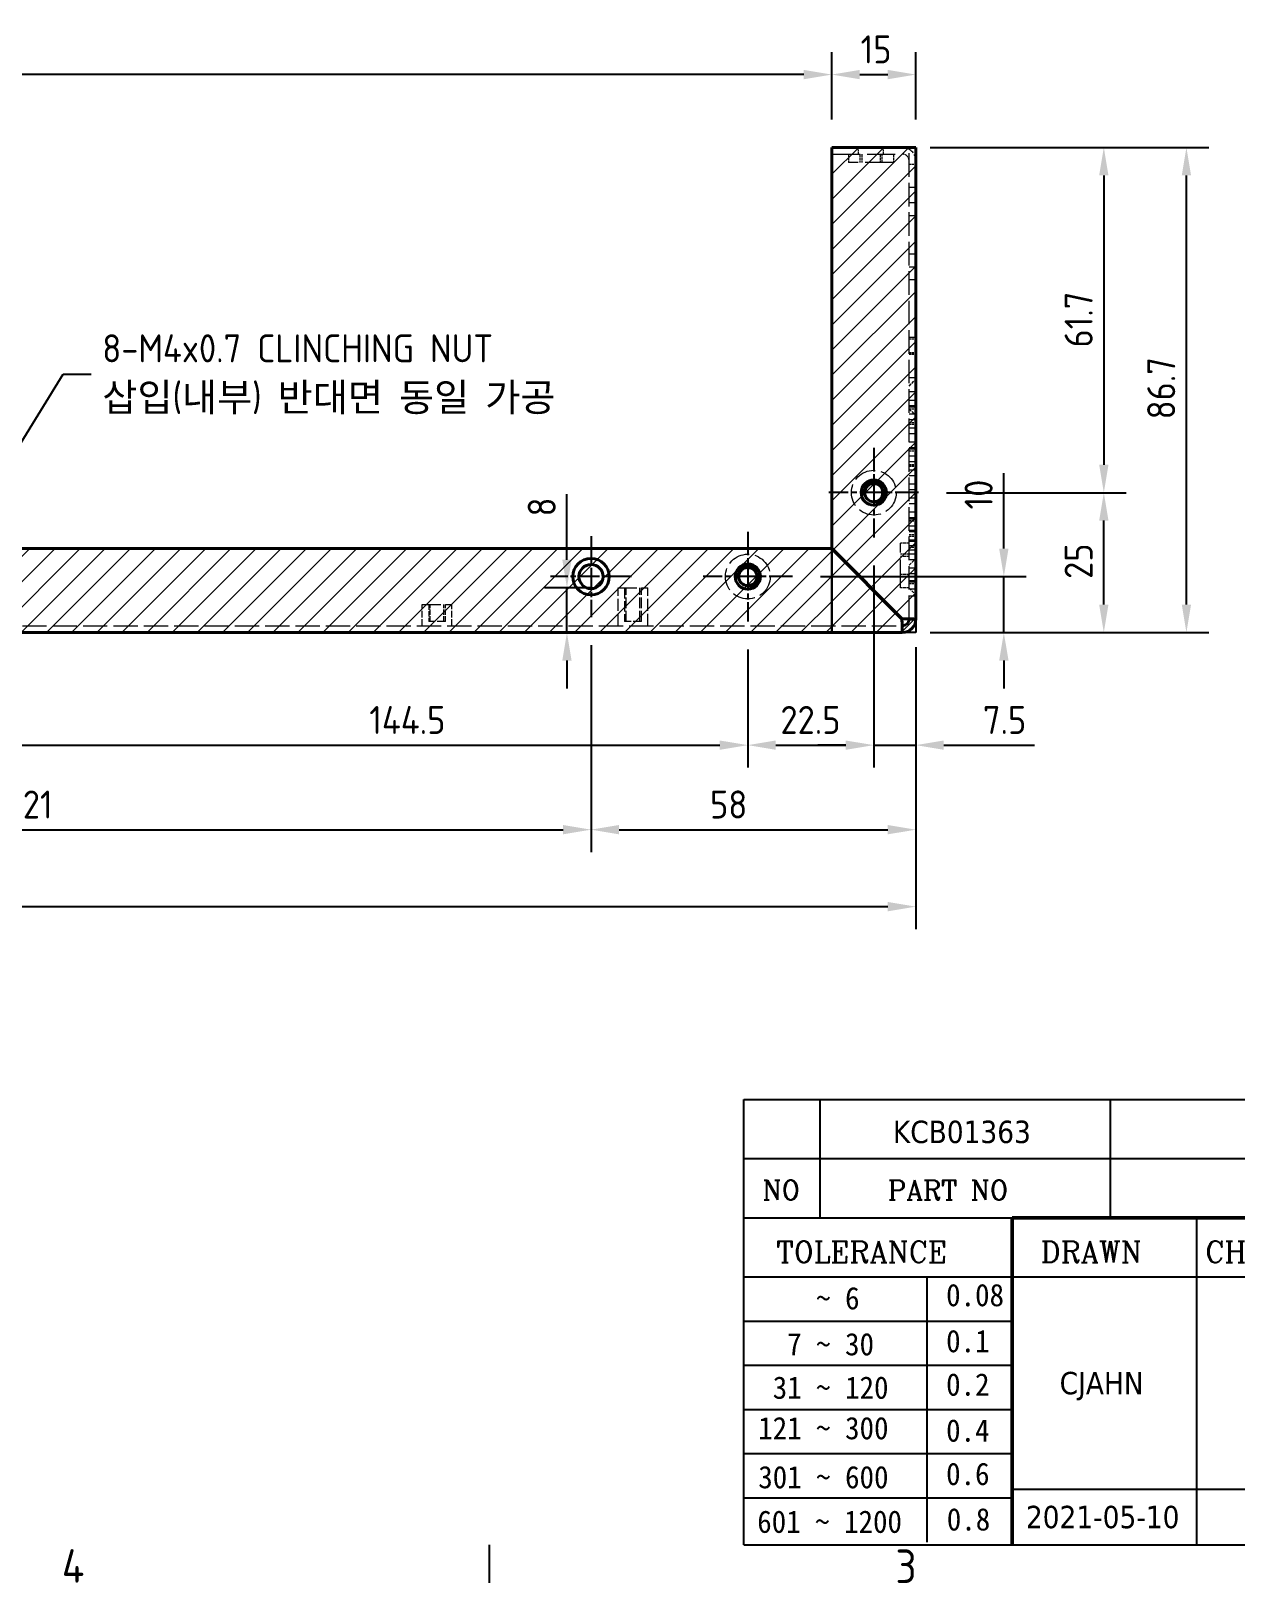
# Model space of a CAD drawing. Header units: millimetres. Extents: x 0 to 1188, y 0 to 840.
# Drawn here: x 660.7 to 875.9, y 13.2 to 290.5 of the extents above; entities that cross this region are included whole.
import ezdxf
from ezdxf.enums import TextEntityAlignment as Align

# ---------------------------------------------------------------- set-up
doc = ezdxf.new("R2010")
doc.units = ezdxf.units.MM
doc.header["$LTSCALE"] = 2
doc.linetypes.add('CHAIN', pattern=[0.3543, 0.2362, -0.0295, 0.0591, -0.0295])
doc.linetypes.add('DASHED', pattern=[0.2067, 0.1654, -0.0413])
doc.layers.get('0').update_dxf_attribs({"color": 3, "lineweight": 25})
for name, color, linetype, lineweight in [('가려진 것(ISO)', 2, 'DASHED', 18), ('가시적인 것(ISO)', 3, 'Continuous', 40), ('가시적인 좁은 것(ISO)', 3, 'Continuous', 35), ('경계(ISO)', 7, 'Continuous', 25), ('기호(ISO)', 5, 'Continuous', 25), ('스케치 형상(ISO)', 3, 'Continuous', 25), ('제목(ISO)', 5, 'Continuous', 50), ('중심 표식(ISO)', 1, 'Continuous', 25), ('치수(ISO)', 2, 'Continuous', 25), ('해치(ISO)', 7, 'Continuous', 18)]:
    doc.layers.add(name, color=color, linetype=linetype, lineweight=lineweight)
doc.styles.add('HAN_291', font='')
doc.styles.add('RC_284', font='ROMANC.shx')
doc.styles.add('RC_287', font='ROMANC.shx')
doc.styles.add('문자 텍스트_PSTEK_POSCO', font='isocp.shx')
doc.styles.add('치수 텍스트_PSTEK_POSCO', font='isocp.shx')
doc.styles.add('텍스트 스타일198', font='tahoma.ttf')
doc.styles.get('HAN_291').set_extended_font_data('GulimChe')
doc.dimstyles.new('치수_PSTEK_POSCO', dxfattribs={"dimscale": 2, "dimtxt": 2.5, "dimasz": 2.5, "dimexe": 2, "dimexo": 2.5, "dimgap": 1, "dimtad": 1, "dimrnd": 1e-08, "dimdsep": 46, "dimtxsty": '치수 텍스트_PSTEK_POSCO', "dimcen": 0.09, "dimdle": 10, "dimclrd": 7, "dimclre": 7, "dimclrt": 2, "dimadec": 1, "dimazin": 2, "dimtfac": 1, "dimtmove": 0, "dimatfit": 3, "dimfxl": 0, "dimtolj": 1, "dimlwd": -1, "dimlwe": -1, "dimarcsym": 0})
doc.dimstyles.new('치수_PSTEK_POSCO$7', dxfattribs={"dimscale": 2, "dimtxt": 2.5, "dimasz": 2.5, "dimexe": 2, "dimexo": 2.5, "dimgap": 1, "dimtad": 1, "dimrnd": 1e-08, "dimdsep": 46, "dimtxsty": '치수 텍스트_PSTEK_POSCO', "dimcen": 0.09, "dimdle": 10, "dimclrd": 7, "dimclre": 7, "dimclrt": 2, "dimadec": 1, "dimazin": 2, "dimtfac": 1, "dimtmove": 0, "dimatfit": 3, "dimfxl": 0, "dimtolj": 1, "dimlwd": -1, "dimlwe": -1, "dimarcsym": 0})
pattern_1 = [(45, (0, 0), (-2.245064, 2.245064), [])]

# ---------------------------------------------------------------- blocks, each defined once
blk = doc.blocks.new('경계 Default Border')
at = {"layer": '경계(ISO)'}
blk.add_line((371.25, 10), (371.25, 6.6), dxfattribs=at)
at = {"layer": '경계(ISO)', "color": 2, "char_height": 3, "attachment_point": 7, "style": '문자 텍스트_PSTEK_POSCO'}
for s, insert in [('4', (333.1, 6.6)), ('3', (407.54, 6.57))]:
    blk.add_mtext(s, dxfattribs=dict(at, insert=insert))
blk = doc.blocks.new('제목 블록 PSTEK')
at = {"color": 180}
for p, q in [((182.48, 11.79), (182.48, 51.57)), ((182.48, 51.57), (372.48, 51.57)), ((189.27, 51.57), (189.27, 41.01)), ((215.22, 41.01), (215.22, 51.57)), ((182.48, 46.29), (372.48, 46.29)), ((182.48, 41.01), (206.45, 41.01)), ((222.94, 11.79), (222.94, 41.01)), ((182.48, 35.73), (206.45, 35.73)), ((198.86, 12.03), (198.86, 35.73)), ((206.45, 35.73), (372.48, 35.73)), ((182.48, 31.78), (206.45, 31.78)), ((182.48, 27.83), (206.45, 27.83)), ((182.48, 23.88), (206.45, 23.88)), ((182.48, 19.93), (206.45, 19.93)), ((206.45, 16.74), (255.92, 16.74)), ((182.48, 15.98), (206.45, 15.98)), ((182.48, 11.79), (372.48, 11.79))]:
    blk.add_line(p, q, dxfattribs=at)
at = {"color": 7, "lineweight": 50}
for p, q in [((206.45, 11.79), (206.45, 41.01)), ((206.45, 41.01), (372.48, 41.01))]:
    blk.add_line(p, q, dxfattribs=at)
at = {"layer": '제목(ISO)', "lineweight": 18}
blk.add_line((182.48, 35.73), (182.48, 11.79), dxfattribs=at)
at = {"color": 2}
for s, height, style, p in [('NO', 1.742, 'RC_284', (184.14, 42.62)), ('PART NO', 1.742, 'RC_284', (195.34, 42.62)), (' TOLERANCE', 1.9, 'RC_287', (184.09, 37.01)), ('DRAWN', 1.9, 'RC_287', (208.98, 37.01)), ('CHECKED', 1.9, 'RC_287', (223.69, 37.01)), ('    ~ 6', 2, 'HAN_291', (183.77, 32.82)), ('0.08', 2, 'HAN_291', (200.55, 33.1)), ('  7 ~ 30', 2, 'HAN_291', (183.77, 28.71)), ('0.1', 2, 'HAN_291', (200.55, 28.99)), (' 31 ~ 120', 2, 'HAN_291', (183.77, 24.83)), ('0.2', 2, 'HAN_291', (200.55, 25.11)), ('121 ~ 300', 2, 'HAN_291', (183.77, 21.21)), ('0.4', 2, 'HAN_291', (200.55, 21)), ('301 ~ 600', 2, 'HAN_291', (183.77, 16.83)), ('0.6', 2, 'HAN_291', (200.55, 17.12)), ('601 ~ 1200', 2, 'HAN_291', (183.68, 12.85)), ('0.8', 2, 'HAN_291', (200.61, 13.06))]:
    blk.add_text(s, height=height, dxfattribs=dict(at, style=style)).set_placement(p)
at = {"layer": '제목(ISO)', "color": 7, "style": '텍스트 스타일198'}
for tag, p in [('4._COLOR_001', (315.22, 49.66)), ('부품_번호_001', (195.8, 47.68)), ('설명_001', (231.55, 47.92)), ('재질_001', (292.28, 47.93)), ("3._Q'TY_001", (312.71, 47.92)), ('질량\\P3;_001', (350.3, 48.16)), ('4._COLOR_002', (318.9, 46.24)), ('제목_001', (338.11, 32.12)), ('부품_번호_001', (334.45, 26.81)), ('설계자_001', (210.68, 25.23)), ('점검자_001', (226.43, 25.23)), ('프로젝트_001', (274.1, 18.49)), ('시트_크기_001', (260.79, 14.82)), ('프로젝트_002', (271.8, 15.07)), ('작성_날짜_001', (207.67, 13.27)), ('프로젝트_003', (281.52, 11.65))]:
    blk.add_attdef(tag, p, '', height=2, dxfattribs=at)
for tag, p in [('1._MODEL_NAME', (341.23, 38.37)), ('엔지니어링_승인자', (247.67, 26.23)), ('점검_날짜', (231.18, 14.27)), ('엔지니어링_승인_날짜', (247.67, 14.27))]:
    blk.add_attdef(tag, text='', height=2, dxfattribs=at).set_placement(p, align=Align.MIDDLE_CENTER)
blk = doc.blocks.new('*D54')
at = {"layer": 'Defpoints', "color": 0}
for p in [(818.72, 282.73), (803.72, 269.71), (818.72, 269.71)]:
    blk.add_point(p, dxfattribs=at)
at = {"layer": '치수(ISO)', "color": 7}
for p, q in [((803.72, 274.71), (803.72, 286.73)), ((818.72, 274.71), (818.72, 286.73)), ((808.72, 282.73), (813.72, 282.73))]:
    blk.add_line(p, q, dxfattribs=at)
for points in [[(808.72, 283.56), (808.72, 281.89), (803.72, 282.73)], [(813.72, 283.56), (813.72, 281.89), (818.72, 282.73)]]:
    blk.add_solid(points, dxfattribs=at)
at = {"layer": '치수(ISO)', "color": 2, "insert": (808.87, 287.23), "char_height": 5, "attachment_point": 4, "style": '치수 텍스트_PSTEK_POSCO'}
blk.add_mtext('\\A1;15', dxfattribs=at)
blk = doc.blocks.new('*D55')
at = {"layer": 'Defpoints', "color": 0}
for p in [(819.22, 208.01), (852.31, 208.01), (816.32, 183.01)]:
    blk.add_point(p, dxfattribs=at)
at = {"layer": '치수(ISO)', "color": 7}
for p, q in [((824.22, 208.01), (856.31, 208.01)), ((852.31, 188.01), (852.31, 203.01)), ((821.32, 183.01), (856.31, 183.01))]:
    blk.add_line(p, q, dxfattribs=at)
for points in [[(851.48, 203.01), (853.14, 203.01), (852.31, 208.01)], [(851.48, 188.01), (853.14, 188.01), (852.31, 183.01)]]:
    blk.add_solid(points, dxfattribs=at)
at = {"layer": '치수(ISO)', "color": 2, "insert": (847.81, 192.59), "char_height": 5, "attachment_point": 4, "rotation": 90, "style": '치수 텍스트_PSTEK_POSCO'}
blk.add_mtext('\\A1;25', dxfattribs=at)
blk = doc.blocks.new('*D56')
at = {"layer": 'Defpoints', "color": 0}
for p in [(816.32, 269.71), (819.22, 208.01), (852.31, 208.01)]:
    blk.add_point(p, dxfattribs=at)
at = {"layer": '치수(ISO)', "color": 7}
for p, q in [((821.32, 269.71), (856.31, 269.71)), ((852.31, 264.71), (852.31, 213.01)), ((824.22, 208.01), (856.31, 208.01))]:
    blk.add_line(p, q, dxfattribs=at)
for points in [[(851.48, 264.71), (853.14, 264.71), (852.31, 269.71)], [(851.48, 213.01), (853.14, 213.01), (852.31, 208.01)]]:
    blk.add_solid(points, dxfattribs=at)
at = {"layer": '치수(ISO)', "color": 2, "insert": (847.81, 233.96), "char_height": 5, "attachment_point": 4, "rotation": 90, "style": '치수 텍스트_PSTEK_POSCO'}
blk.add_mtext('\\A1;61.7', dxfattribs=at)
blk = doc.blocks.new('*D57')
at = {"layer": 'Defpoints', "color": 0}
for p in [(818.72, 185.41), (468.72, 183.01), (818.72, 134.03)]:
    blk.add_point(p, dxfattribs=at)
at = {"layer": '치수(ISO)', "color": 7}
for p, q in [((818.72, 180.41), (818.72, 130.03)), ((468.72, 178.01), (468.72, 130.03)), ((473.72, 134.03), (813.72, 134.03))]:
    blk.add_line(p, q, dxfattribs=at)
for points in [[(473.72, 134.86), (473.72, 133.19), (468.72, 134.03)], [(813.72, 134.86), (813.72, 133.19), (818.72, 134.03)]]:
    blk.add_solid(points, dxfattribs=at)
at = {"layer": '치수(ISO)', "color": 2, "insert": (636.22, 138.53), "char_height": 5, "attachment_point": 4, "style": '치수 텍스트_PSTEK_POSCO'}
blk.add_mtext('\\A1;350', dxfattribs=at)
blk = doc.blocks.new('*D59')
at = {"layer": 'Defpoints', "color": 0}
for p in [(644.22, 185.01), (788.72, 185.01), (788.72, 162.89)]:
    blk.add_point(p, dxfattribs=at)
at = {"layer": '치수(ISO)', "color": 7}
for p, q in [((644.22, 180.01), (644.22, 158.89)), ((788.72, 180.01), (788.72, 158.89)), ((649.22, 162.89), (783.72, 162.89))]:
    blk.add_line(p, q, dxfattribs=at)
for points in [[(649.22, 163.72), (649.22, 162.06), (644.22, 162.89)], [(783.72, 163.72), (783.72, 162.06), (788.72, 162.89)]]:
    blk.add_solid(points, dxfattribs=at)
at = {"layer": '치수(ISO)', "color": 2, "insert": (721.12, 167.39), "char_height": 5, "attachment_point": 4, "style": '치수 텍스트_PSTEK_POSCO'}
blk.add_mtext('\\A1;144.5', dxfattribs=at)
blk = doc.blocks.new('*D60')
at = {"layer": 'Defpoints', "color": 0}
for p in [(539.72, 185.76), (760.72, 185.76), (760.72, 147.78)]:
    blk.add_point(p, dxfattribs=at)
at = {"layer": '치수(ISO)', "color": 7}
for p, q in [((539.72, 180.76), (539.72, 143.78)), ((760.72, 180.76), (760.72, 143.78)), ((544.72, 147.78), (755.72, 147.78))]:
    blk.add_line(p, q, dxfattribs=at)
for points in [[(544.72, 148.62), (544.72, 146.95), (539.72, 147.78)], [(755.72, 148.62), (755.72, 146.95), (760.72, 147.78)]]:
    blk.add_solid(points, dxfattribs=at)
at = {"layer": '치수(ISO)', "color": 2, "insert": (656.16, 152.28), "char_height": 5, "attachment_point": 4, "style": '치수 텍스트_PSTEK_POSCO'}
blk.add_mtext('\\A1;221', dxfattribs=at)
blk = doc.blocks.new('*D61')
at = {"layer": 'Defpoints', "color": 0}
for p in [(760.72, 185.76), (818.72, 185.41), (818.72, 147.78)]:
    blk.add_point(p, dxfattribs=at)
at = {"layer": '치수(ISO)', "color": 7}
for p, q in [((760.72, 180.76), (760.72, 143.78)), ((818.72, 180.41), (818.72, 143.78)), ((765.72, 147.78), (813.72, 147.78))]:
    blk.add_line(p, q, dxfattribs=at)
for points in [[(765.72, 148.62), (765.72, 146.95), (760.72, 147.78)], [(813.72, 148.62), (813.72, 146.95), (818.72, 147.78)]]:
    blk.add_solid(points, dxfattribs=at)
at = {"layer": '치수(ISO)', "color": 2, "insert": (781.97, 152.28), "char_height": 5, "attachment_point": 4, "style": '치수 텍스트_PSTEK_POSCO'}
blk.add_mtext('\\A1;58', dxfattribs=at)
blk = doc.blocks.new('*D62')
at = {"layer": 'Defpoints', "color": 0}
for p in [(811.22, 200.01), (788.72, 185.01), (811.22, 162.89)]:
    blk.add_point(p, dxfattribs=at)
at = {"layer": '치수(ISO)', "color": 7}
for p, q in [((811.22, 195.01), (811.22, 158.89)), ((788.72, 180.01), (788.72, 158.89)), ((793.72, 162.89), (806.22, 162.89))]:
    blk.add_line(p, q, dxfattribs=at)
for points in [[(793.72, 163.72), (793.72, 162.06), (788.72, 162.89)], [(806.22, 163.72), (806.22, 162.06), (811.22, 162.89)]]:
    blk.add_solid(points, dxfattribs=at)
at = {"layer": '치수(ISO)', "color": 2, "insert": (794.55, 167.39), "char_height": 5, "attachment_point": 4, "style": '치수 텍스트_PSTEK_POSCO'}
blk.add_mtext('\\A1;22.5', dxfattribs=at)
blk = doc.blocks.new('*D63')
at = {"layer": 'Defpoints', "color": 0}
for p in [(811.22, 200.01), (818.72, 185.41), (818.72, 162.89)]:
    blk.add_point(p, dxfattribs=at)
at = {"layer": '치수(ISO)', "color": 7}
for p, q in [((811.22, 195.01), (811.22, 158.89)), ((818.72, 180.41), (818.72, 158.89)), ((806.22, 162.89), (801.22, 162.89)), ((811.22, 162.89), (818.72, 162.89)), ((823.72, 162.89), (839.93, 162.89))]:
    blk.add_line(p, q, dxfattribs=at)
for points in [[(806.22, 163.72), (806.22, 162.06), (811.22, 162.89)], [(823.72, 163.72), (823.72, 162.06), (818.72, 162.89)]]:
    blk.add_solid(points, dxfattribs=at)
at = {"layer": '치수(ISO)', "color": 2, "insert": (830.72, 167.39), "char_height": 5, "attachment_point": 4, "style": '치수 텍스트_PSTEK_POSCO'}
blk.add_mtext('\\A1;7.5', dxfattribs=at)
blk = doc.blocks.new('*D66')
at = {"layer": 'Defpoints', "color": 0}
for p in [(816.32, 269.71), (867.06, 269.71), (816.32, 183.01)]:
    blk.add_point(p, dxfattribs=at)
at = {"layer": '치수(ISO)', "color": 7}
for p, q in [((821.32, 269.71), (871.06, 269.71)), ((867.06, 188.01), (867.06, 264.71)), ((821.32, 183.01), (871.06, 183.01))]:
    blk.add_line(p, q, dxfattribs=at)
for points in [[(866.23, 264.71), (867.89, 264.71), (867.06, 269.71)], [(866.23, 188.01), (867.89, 188.01), (867.06, 183.01)]]:
    blk.add_solid(points, dxfattribs=at)
at = {"layer": '치수(ISO)', "color": 2, "insert": (862.56, 221.11), "char_height": 5, "attachment_point": 4, "rotation": 90, "style": '치수 텍스트_PSTEK_POSCO'}
blk.add_mtext('\\A1;86.7', dxfattribs=at)
blk = doc.blocks.new('*D67')
at = {"layer": 'Defpoints', "color": 0}
for p in [(468.72, 282.73), (803.72, 269.71), (468.72, 184.21)]:
    blk.add_point(p, dxfattribs=at)
at = {"layer": '치수(ISO)', "color": 7}
for p, q in [((468.72, 189.21), (468.72, 286.73)), ((803.72, 274.71), (803.72, 286.73)), ((798.72, 282.73), (473.72, 282.73))]:
    blk.add_line(p, q, dxfattribs=at)
for points in [[(473.72, 283.56), (473.72, 281.89), (468.72, 282.73)], [(798.72, 283.56), (798.72, 281.89), (803.72, 282.73)]]:
    blk.add_solid(points, dxfattribs=at)
at = {"layer": '치수(ISO)', "color": 2, "insert": (624.92, 287.23), "char_height": 5, "attachment_point": 4, "style": '치수 텍스트_PSTEK_POSCO'}
blk.add_mtext('\\A1;335', dxfattribs=at)
blk = doc.blocks.new('*D77')
at = {"layer": 'Defpoints', "color": 0}
for p in [(796.72, 193.01), (818.72, 183.01), (834.45, 183.01)]:
    blk.add_point(p, dxfattribs=at)
at = {"layer": '치수(ISO)', "color": 7}
for p, q in [((834.45, 198.01), (834.45, 211.52)), ((801.72, 193.01), (838.45, 193.01)), ((834.45, 183.01), (834.45, 193.01)), ((823.72, 183.01), (838.45, 183.01)), ((834.45, 178.01), (834.45, 173.01))]:
    blk.add_line(p, q, dxfattribs=at)
for points in [[(833.62, 198.01), (835.29, 198.01), (834.45, 193.01)], [(833.62, 178.01), (835.29, 178.01), (834.45, 183.01)]]:
    blk.add_solid(points, dxfattribs=at)
at = {"layer": '치수(ISO)', "color": 2, "insert": (829.95, 205.01), "char_height": 5, "attachment_point": 4, "rotation": 90, "style": '치수 텍스트_PSTEK_POSCO'}
blk.add_mtext('\\A1;10', dxfattribs=at)
blk = doc.blocks.new('*D79')
at = {"layer": 'Defpoints', "color": 0}
for p in [(765.57, 191.01), (756.42, 183.01), (767.39, 183.01)]:
    blk.add_point(p, dxfattribs=at)
at = {"layer": '치수(ISO)', "color": 7}
for p, q in [((756.42, 196.01), (756.42, 207.76)), ((760.57, 191.01), (752.42, 191.01)), ((756.42, 183.01), (756.42, 191.01)), ((756.42, 178.01), (756.42, 173.01))]:
    blk.add_line(p, q, dxfattribs=at)
for points in [[(755.59, 196.01), (757.25, 196.01), (756.42, 191.01)], [(755.59, 178.01), (757.25, 178.01), (756.42, 183.01)]]:
    blk.add_solid(points, dxfattribs=at)
at = {"layer": '치수(ISO)', "color": 2, "insert": (751.92, 203.76), "char_height": 5, "attachment_point": 4, "rotation": 90, "style": '치수 텍스트_PSTEK_POSCO'}
blk.add_mtext('\\A1;8', dxfattribs=at)

msp = doc.modelspace()

# ---------------------------------------------------------------- hatches: boundary and pattern name
at = {"layer": '해치(ISO)'}
h = msp.add_hatch(dxfattribs=at)
h.set_pattern_fill('ANSI31', color=1, scale=25.4, style=0)
h.set_pattern_definition(pattern_1)
h.paths.add_polyline_path([(803.721, 269.711), (803.721, 183.011), (818.721, 183.011), (818.721, 269.711)])
h = msp.add_hatch(dxfattribs=at)
h.set_pattern_fill('ANSI31', color=1, scale=25.4, style=0)
h.set_pattern_definition(pattern_1)
h.paths.add_polyline_path([(485.721, 198.011), (485.721, 183.011), (803.721, 183.011), (803.721, 198.011)])

# ---------------------------------------------------------------- linework, layer by layer
at = {"layer": '가려진 것(ISO)', "ltscale": 1.142718}
for p, q in [((808.471, 268.511), (808.471, 269.711)), ((812.971, 268.511), (812.971, 269.711)), ((817.521, 266.711), (818.721, 266.711)), ((818.721, 262.561), (817.521, 262.561)), ((818.721, 259.811), (817.521, 259.811)), ((818.721, 257.461), (817.521, 257.461)), ((818.721, 250.661), (817.521, 250.661)), ((818.721, 248.311), (817.521, 248.311)), ((818.721, 246.061), (817.521, 246.061)), ((818.721, 235.761), (817.521, 235.761)), ((817.521, 235.491), (818.721, 235.491)), ((817.521, 233.032), (818.721, 233.032)), ((817.521, 233.011), (818.721, 233.011)), ((817.521, 232.761), (818.721, 232.761)), ((818.721, 228.511), (817.521, 228.511)), ((818.721, 226.011), (817.521, 226.011)), ((818.721, 224.511), (817.521, 224.511)), ((818.721, 223.511), (817.521, 223.511)), ((818.721, 223.261), (817.521, 223.261)), ((817.521, 223.011), (818.721, 223.011)), ((817.521, 222.991), (818.721, 222.991)), ((818.721, 222.011), (817.521, 222.011)), ((818.721, 221.011), (817.521, 221.011)), ((817.521, 220.532), (818.721, 220.532)), ((817.521, 220.261), (818.721, 220.261)), ((818.721, 219.511), (817.521, 219.511)), ((818.721, 218.511), (817.521, 218.511)), ((818.721, 217.011), (817.521, 217.011)), ((818.721, 216.011), (817.521, 216.011)), ((818.721, 215.761), (817.521, 215.761)), ((817.521, 215.491), (818.721, 215.491)), ((818.721, 214.511), (817.521, 214.511)), ((818.721, 213.511), (817.521, 213.511)), ((817.521, 213.032), (818.721, 213.032)), ((817.521, 213.011), (818.721, 213.011)), ((817.521, 212.761), (818.721, 212.761)), ((818.721, 212.011), (817.521, 212.011)), ((818.721, 211.011), (817.521, 211.011)), ((818.721, 209.511), (817.521, 209.511)), ((818.721, 208.511), (817.521, 208.511)), ((818.721, 207.011), (817.521, 207.011)), ((818.721, 206.011), (817.521, 206.011)), ((818.721, 204.511), (817.521, 204.511)), ((818.721, 203.511), (817.521, 203.511)), ((818.721, 203.261), (817.521, 203.261)), ((817.521, 203.011), (818.721, 203.011)), ((817.521, 202.991), (818.721, 202.991)), ((818.721, 202.011), (817.521, 202.011)), ((818.721, 201.261), (817.521, 201.261)), ((818.721, 201.011), (817.521, 201.011)), ((817.521, 200.532), (818.721, 200.532)), ((817.521, 200.261), (818.721, 200.261)), ((818.721, 199.511), (817.521, 199.511)), ((818.721, 199.261), (817.521, 199.261)), ((818.721, 198.511), (817.521, 198.511)), ((818.721, 197.761), (817.521, 197.761)), ((818.721, 197.011), (817.521, 197.011)), ((818.721, 196.011), (817.521, 196.011)), ((818.721, 194.511), (817.521, 194.511)), ((818.721, 193.511), (817.521, 193.511)), ((818.721, 192.261), (817.521, 192.261)), ((818.721, 192.011), (817.521, 192.011)), ((818.721, 190.761), (817.521, 190.761)), ((818.721, 189.511), (817.521, 189.511))]:
    msp.add_line(p, q, dxfattribs=at)
at = {"layer": '가려진 것(ISO)', "ltscale": 12.74492}
msp.add_line((817.521, 185.411), (817.521, 269.711), dxfattribs=at)
at = {"layer": '가려진 것(ISO)', "ltscale": 15.239477}
msp.add_line((803.721, 268.511), (816.321, 268.511), dxfattribs=at)
at = {"layer": '가려진 것(ISO)', "ltscale": 1.428422}
for p, q in [((806.721, 268.511), (806.721, 267.011)), ((808.721, 268.511), (808.721, 267.011)), ((809.1, 268.511), (809.1, 267.011)), ((812.342, 268.511), (812.342, 267.011)), ((812.721, 267.011), (812.721, 268.511)), ((814.721, 268.511), (814.721, 267.011)), ((817.521, 199.011), (816.021, 199.011)), ((817.521, 197.011), (816.021, 197.011)), ((817.521, 196.632), (816.021, 196.632)), ((817.521, 193.39), (816.021, 193.39)), ((816.021, 193.011), (817.521, 193.011)), ((817.521, 191.011), (816.021, 191.011))]:
    msp.add_line(p, q, dxfattribs=at)
at = {"layer": '가려진 것(ISO)', "ltscale": 15.198803}
for p, q in [((814.721, 267.011), (806.721, 267.011)), ((816.021, 191.011), (816.021, 199.011))]:
    msp.add_line(p, q, dxfattribs=at)
at = {"layer": '가려진 것(ISO)', "ltscale": 0.018947}
for p, q in [((818.721, 243.101), (818.741, 243.101)), ((818.721, 243.085), (818.741, 243.085)), ((818.721, 243.063), (818.741, 243.063)), ((818.721, 242.852), (818.741, 242.852)), ((818.721, 242.806), (818.741, 242.806)), ((818.721, 242.804), (818.741, 242.804)), ((818.721, 242.646), (818.741, 242.646)), ((818.721, 242.429), (818.741, 242.429)), ((818.721, 242.346), (818.741, 242.346)), ((818.721, 242.319), (818.741, 242.319)), ((818.721, 242.169), (818.741, 242.169)), ((818.721, 242.129), (818.741, 242.129)), ((818.721, 242.125), (818.741, 242.125)), ((818.721, 242.026), (818.741, 242.026)), ((818.721, 241.979), (818.741, 241.979)), ((818.721, 241.857), (818.741, 241.857)), ((818.721, 241.572), (818.741, 241.572)), ((818.721, 241.537), (818.741, 241.537)), ((818.721, 217.767), (818.741, 217.767)), ((818.721, 217.761), (818.741, 217.761)), ((818.721, 217.747), (818.741, 217.747)), ((818.721, 217.654), (818.741, 217.654)), ((818.721, 217.601), (818.741, 217.601)), ((818.721, 217.49), (818.741, 217.49)), ((818.721, 217.427), (818.741, 217.427)), ((818.721, 217.342), (818.741, 217.342)), ((818.721, 217.332), (818.741, 217.332)), ((818.721, 217.249), (818.741, 217.249)), ((818.721, 217.109), (818.741, 217.109)), ((818.721, 217.02), (818.741, 217.02)), ((818.721, 217.006), (818.741, 217.006)), ((818.721, 216.846), (818.741, 216.846)), ((818.721, 216.369), (818.741, 216.369)), ((818.721, 216.015), (818.741, 216.015)), ((818.721, 215.814), (818.741, 215.814)), ((818.721, 215.733), (818.741, 215.733)), ((818.721, 215.697), (818.741, 215.697)), ((818.721, 215.681), (818.741, 215.681)), ((818.721, 215.669), (818.741, 215.669)), ((818.721, 215.427), (818.741, 215.427)), ((818.721, 215.261), (818.741, 215.261)), ((818.721, 208.207), (818.741, 208.207)), ((818.721, 208.113), (818.741, 208.113)), ((818.721, 208.061), (818.741, 208.061)), ((818.721, 207.801), (818.741, 207.801)), ((818.721, 207.791), (818.741, 207.791)), ((818.721, 207.761), (818.741, 207.761)), ((818.721, 207.755), (818.741, 207.755)), ((818.721, 207.708), (818.741, 207.708)), ((818.721, 207.672), (818.741, 207.672)), ((818.721, 207.605), (818.741, 207.605)), ((818.721, 207.568), (818.741, 207.568)), ((818.721, 207.465), (818.741, 207.465)), ((818.721, 206.77), (818.741, 206.77)), ((818.721, 206.761), (818.741, 206.761)), ((818.721, 206.754), (818.741, 206.754)), ((818.721, 206.525), (818.741, 206.525)), ((818.721, 206.474), (818.741, 206.474)), ((818.721, 206.304), (818.741, 206.304)), ((818.721, 206.274), (818.741, 206.274)), ((818.721, 206.193), (818.741, 206.193)), ((818.721, 206.189), (818.741, 206.189)), ((818.721, 206.14), (818.741, 206.14)), ((818.721, 206.128), (818.741, 206.128)), ((818.721, 205.887), (818.741, 205.887)), ((818.721, 205.715), (818.741, 205.715)), ((818.721, 205.261), (818.741, 205.261)), ((818.721, 204.558), (818.741, 204.558)), ((818.721, 204.261), (818.741, 204.261)), ((818.721, 204.092), (818.741, 204.092)), ((818.721, 197.761), (818.741, 197.761)), ((818.721, 197.747), (818.741, 197.747)), ((818.721, 197.601), (818.741, 197.601)), ((818.721, 197.342), (818.741, 197.342)), ((818.721, 197.154), (818.741, 197.154)), ((818.721, 197.149), (818.741, 197.149)), ((818.721, 197.006), (818.741, 197.006)), ((818.721, 197.004), (818.741, 197.004)), ((818.721, 196.919), (818.741, 196.919)), ((818.721, 196.528), (818.741, 196.528)), ((818.721, 196.329), (818.741, 196.329)), ((818.721, 196.015), (818.741, 196.015)), ((818.721, 195.849), (818.741, 195.849)), ((818.721, 195.814), (818.741, 195.814)), ((818.721, 195.681), (818.741, 195.681)), ((818.721, 195.427), (818.741, 195.427)), ((818.721, 195.261), (818.741, 195.261))]:
    msp.add_line(p, q, dxfattribs=at)
at = {"layer": '가려진 것(ISO)', "ltscale": 1.616089}
for p, q in [((817.521, 227.061), (818.721, 228.261)), ((817.521, 222.961), (818.721, 221.761)), ((817.521, 195.061), (818.721, 196.261)), ((817.521, 190.961), (818.721, 189.761))]:
    msp.add_line(p, q, dxfattribs=at)
at = {"layer": '가려진 것(ISO)', "ltscale": 0.009423}
for p, q in [((818.721, 216.011), (818.731, 216.011)), ((818.721, 215.711), (818.731, 215.711)), ((818.721, 213.661), (818.731, 213.661)), ((818.721, 210.361), (818.731, 210.361)), ((818.721, 209.661), (818.731, 209.661)), ((818.721, 208.861), (818.731, 208.861)), ((818.721, 208.269), (818.731, 208.269)), ((818.721, 208.221), (818.731, 208.221)), ((818.721, 208.161), (818.731, 208.161)), ((818.721, 207.361), (818.731, 207.361)), ((818.721, 206.661), (818.731, 206.661)), ((818.721, 205.721), (818.731, 205.721)), ((818.721, 205.672), (818.731, 205.672)), ((818.721, 205.393), (818.731, 205.393)), ((818.721, 204.54), (818.731, 204.54)), ((818.721, 204.311), (818.731, 204.311)), ((818.721, 204.106), (818.731, 204.106)), ((818.721, 200.511), (818.711, 200.511))]:
    msp.add_line(p, q, dxfattribs=at)
at = {"layer": '가려진 것(ISO)', "ltscale": 2.981823}
msp.add_line((818.731, 215.213), (818.731, 216.011), dxfattribs=at)
at = {"layer": '가려진 것(ISO)', "ltscale": 13.932237}
msp.add_line((818.711, 200.511), (818.711, 189.511), dxfattribs=at)
at = {"layer": '가려진 것(ISO)', "ltscale": 1.133194}
for p, q in [((817.521, 198.261), (818.711, 198.261)), ((817.521, 191.761), (818.711, 191.761))]:
    msp.add_line(p, q, dxfattribs=at)
at = {"layer": '가려진 것(ISO)', "ltscale": 10.069207}
for p, q in [((765.571, 191.011), (770.871, 191.011)), ((730.571, 188.011), (735.871, 188.011))]:
    msp.add_line(p, q, dxfattribs=at)
at = {"layer": '가려진 것(ISO)', "ltscale": 6.475868}
for p, q in [((765.571, 184.211), (765.571, 191.011)), ((770.871, 184.211), (770.871, 191.011))]:
    msp.add_line(p, q, dxfattribs=at)
at = {"layer": '가려진 것(ISO)', "ltscale": 5.71399}
for p, q in [((766.721, 191.011), (766.721, 185.011)), ((766.992, 185.011), (766.992, 191.011)), ((769.451, 185.011), (769.451, 191.011)), ((769.721, 185.011), (769.721, 191.011))]:
    msp.add_line(p, q, dxfattribs=at)
at = {"layer": '가려진 것(ISO)', "ltscale": 3.618824}
for p, q in [((730.571, 184.211), (730.571, 188.011)), ((735.871, 184.211), (735.871, 188.011))]:
    msp.add_line(p, q, dxfattribs=at)
at = {"layer": '가려진 것(ISO)', "ltscale": 2.856945}
for p, q in [((731.721, 188.011), (731.721, 185.011)), ((731.992, 185.011), (731.992, 188.011)), ((734.451, 185.011), (734.451, 188.011)), ((734.721, 185.011), (734.721, 188.011))]:
    msp.add_line(p, q, dxfattribs=at)
at = {"layer": '가려진 것(ISO)', "ltscale": 13.109996}
msp.add_line((485.721, 184.211), (816.321, 184.211), dxfattribs=at)
at = {"layer": '가려진 것(ISO)', "ltscale": 4.487736}
for p, q in [((734.721, 185.011), (731.721, 185.011)), ((769.721, 185.011), (766.721, 185.011))]:
    msp.add_line(p, q, dxfattribs=at)
at = {"layer": '가려진 것(ISO)', "ltscale": 12.159042}
for centre in [(811.221, 208.011), (788.721, 193.011)]:
    msp.add_circle(centre, 4, dxfattribs=at)
at = {"layer": '가려진 것(ISO)', "ltscale": 3.590168}
msp.add_arc((816.321, 267.311), 2.4, 0, 90, dxfattribs=at)
at = {"layer": '가려진 것(ISO)', "ltscale": 1.795034}
msp.add_arc((816.321, 267.311), 1.2, 0, 90, dxfattribs=at)
at = {"layer": '가시적인 것(ISO)'}
for p, q in [((803.721, 269.711), (816.321, 269.711)), ((803.721, 198.082), (803.721, 269.711)), ((818.721, 269.711), (816.321, 269.711)), ((818.721, 269.711), (818.721, 185.411)), ((818.721, 243.561), (818.741, 243.561)), ((818.741, 243.561), (818.741, 241.061)), ((818.721, 241.061), (818.741, 241.061)), ((818.721, 217.81), (818.741, 217.81)), ((818.721, 215.213), (818.741, 215.213)), ((818.731, 204.011), (818.731, 215.213)), ((818.731, 208.269), (818.741, 208.269)), ((818.731, 208.221), (818.741, 208.221)), ((818.741, 208.221), (818.741, 205.721)), ((818.731, 205.721), (818.741, 205.721)), ((818.731, 205.672), (818.741, 205.672)), ((818.731, 205.393), (818.741, 205.393)), ((818.741, 205.393), (818.741, 204.54)), ((818.721, 204.011), (818.731, 204.011)), ((818.721, 203.253), (818.741, 203.253)), ((818.731, 204.54), (818.741, 204.54)), ((818.731, 204.106), (818.741, 204.106)), ((818.741, 204.54), (818.741, 204.106)), ((818.741, 204.106), (818.741, 203.253)), ((485.721, 198.011), (803.65, 198.011)), ((803.65, 198.011), (816.25, 185.411)), ((816.321, 185.482), (803.721, 198.082)), ((818.721, 197.814), (818.741, 197.814)), ((818.721, 197.81), (818.741, 197.81)), ((818.721, 195.213), (818.741, 195.213)), ((818.721, 195.209), (818.741, 195.209)), ((816.321, 183.011), (485.721, 183.011))]:
    msp.add_line(p, q, dxfattribs=at)
for centre, radius in [((811.221, 208.011), 2.25), ((811.221, 208.011), 1.621), ((760.721, 193.011), 3.25), ((760.721, 193.011), 2.15), ((788.721, 193.011), 2.25), ((788.721, 193.011), 1.621)]:
    msp.add_circle(centre, radius, dxfattribs=at)
for radius in [1.2, 2.4]:
    msp.add_arc((816.321, 185.411), radius, 270, 0, dxfattribs=at)
for points, knots in [([(818.741, 217.81), (818.741, 217.799), (818.741, 217.783), (818.741, 217.657), (818.741, 217.578), (818.741, 217.4), (818.741, 217.28), (818.741, 216.91), (818.741, 216.709), (818.741, 216.509)], [-0.30374022, -0.30374022, -0.30374022, -0.30374022, -0.20100779, -0.20100779, -0.1197389, -0.1197389, -0.05991751, -0.05991751, 0, 0, 0, 0]), ([(818.741, 216.509), (818.741, 216.299), (818.741, 216.085), (818.741, 215.722), (818.741, 215.61), (818.741, 215.436), (818.741, 215.359), (818.741, 215.239), (818.741, 215.223), (818.741, 215.213)], [-0.16472166, -0.16472166, -0.16472166, -0.16472166, -0.12826539, -0.12826539, -0.09671445, -0.09671445, -0.05383071, -0.05383071, 0, 0, 0, 0]), ([(818.741, 197.81), (818.741, 197.799), (818.741, 197.783), (818.741, 197.657), (818.741, 197.578), (818.741, 197.4), (818.741, 197.28), (818.741, 196.91), (818.741, 196.709), (818.741, 196.509)], [-0.30374022, -0.30374022, -0.30374022, -0.30374022, -0.20100779, -0.20100779, -0.1197389, -0.1197389, -0.05991751, -0.05991751, 0, 0, 0, 0]), ([(818.741, 196.509), (818.741, 196.299), (818.741, 196.085), (818.741, 195.722), (818.741, 195.61), (818.741, 195.436), (818.741, 195.359), (818.741, 195.239), (818.741, 195.223), (818.741, 195.213)], [-0.16472166, -0.16472166, -0.16472166, -0.16472166, -0.12826539, -0.12826539, -0.09671445, -0.09671445, -0.05383071, -0.05383071, 0, 0, 0, 0]), ([(816.25, 185.411), (816.267, 184.511), (816.284, 183.634), (816.301, 183.246), (816.308, 183.092), (816.314, 183.011), (816.321, 183.011)], [0, 0, 0, 0, 1.124989, 1.124989, 1.124989, 1.5707963, 1.5707963, 1.5707963, 1.5707963]), ([(816.321, 184.211), (816.301, 184.211), (816.281, 184.614), (816.261, 185.134), (816.257, 185.225), (816.254, 185.318), (816.25, 185.411)], [0, 0, 0, 0, 1.337845, 1.337845, 1.337845, 1.5707963, 1.5707963, 1.5707963, 1.5707963]), ([(818.721, 185.411), (818.721, 185.428), (818.168, 185.445), (817.356, 185.462), (817.034, 185.469), (816.678, 185.475), (816.321, 185.482)], [0, 0, 0, 0, 1.124989, 1.124989, 1.124989, 1.5707963, 1.5707963, 1.5707963, 1.5707963]), ([(817.521, 185.411), (817.521, 185.431), (817.119, 185.451), (816.598, 185.472), (816.507, 185.475), (816.414, 185.479), (816.321, 185.482)], [0, 0, 0, 0, 1.337845, 1.337845, 1.337845, 1.5707963, 1.5707963, 1.5707963, 1.5707963])]:
    msp.add_open_spline(points, degree=3, knots=knots, dxfattribs=at)
for points in [[(818.741, 208.269), (818.741, 208.264), (818.741, 208.255), (818.741, 208.221)], [(818.741, 205.721), (818.741, 205.686), (818.741, 205.678), (818.741, 205.672)], [(818.741, 197.814), (818.741, 197.813), (818.741, 197.813), (818.741, 197.81)], [(818.741, 195.213), (818.741, 195.21), (818.741, 195.209), (818.741, 195.209)], [(816.321, 184.211), (816.321, 183.811), (816.321, 183.411), (816.321, 183.011)], [(818.721, 185.411), (818.321, 185.411), (817.921, 185.411), (817.521, 185.411)]]:
    msp.add_open_spline(points, degree=3, dxfattribs=at)
at = {"layer": '가시적인 좁은 것(ISO)'}
for centre in [(811.221, 208.011), (788.721, 193.011)]:
    msp.add_arc(centre, 2, 280, 190, dxfattribs=at)
at = {"layer": '스케치 형상(ISO)'}
for p, q in [((803.721, 183.011), (803.721, 269.711)), ((803.721, 269.711), (818.721, 269.711)), ((818.721, 269.711), (818.721, 183.011)), ((485.721, 198.011), (803.721, 198.011)), ((803.65, 198.011), (803.721, 198.082)), ((803.65, 198.011), (803.721, 198.011)), ((803.721, 183.011), (803.721, 198.082)), ((803.721, 198.011), (803.721, 183.011)), ((803.721, 198.011), (803.721, 183.011)), ((803.721, 183.011), (485.721, 183.011)), ((818.721, 183.011), (803.721, 183.011))]:
    msp.add_line(p, q, dxfattribs=at)
at = {"layer": '중심 표식(ISO)', "linetype": 'CHAIN', "ltscale": 8.88956}
for p, q in [((811.221, 216.011), (811.221, 200.011)), ((819.221, 208.011), (803.221, 208.011)), ((788.721, 201.011), (788.721, 185.011)), ((796.721, 193.011), (780.721, 193.011))]:
    msp.add_line(p, q, dxfattribs=at)
at = {"layer": '중심 표식(ISO)', "linetype": 'CHAIN', "ltscale": 8.056153}
for p, q in [((760.721, 200.261), (760.721, 185.761)), ((767.971, 193.011), (753.471, 193.011))]:
    msp.add_line(p, q, dxfattribs=at)

# ---------------------------------------------------------------- block references
at = {"xscale": 2, "yscale": 2, "zscale": 2}
msp.add_blockref('경계 Default Border', (0, 0), dxfattribs=at)
ref = msp.add_blockref('제목 블록 PSTEK', (423.048, -3.582), dxfattribs=dict(xscale=2, yscale=2, zscale=2))
ref.add_attrib('설계자_001', 'CJAHN', (844.413, 46.884), dxfattribs={"layer": '제목(ISO)', "color": 7, "height": 4, "style": '텍스트 스타일198'})
ref.add_attrib('작성_날짜_001', '2021-05-10', (838.393, 22.95), dxfattribs={"layer": '제목(ISO)', "color": 7, "height": 4, "style": '텍스트 스타일198'})
ref.add_attrib('부품_번호_001', 'KCB01363', (814.639, 91.778), dxfattribs={"layer": '제목(ISO)', "color": 7, "height": 4, "style": '텍스트 스타일198'})

# ---------------------------------------------------------------- texts
at = {"layer": '기호(ISO)', "color": 2, "insert": (673.428, 229.165), "char_height": 5, "width": 96.96722, "attachment_point": 4, "line_spacing_factor": 1.05, "style": '치수 텍스트_PSTEK_POSCO'}
msp.add_mtext('{8-M4x0.7 CLINCHING NUT \\P삽입(내부) 반대면 동일 가공}', dxfattribs=at)

# ---------------------------------------------------------------- dimensions: what is measured, and where the dimension line sits
at = {"layer": '치수(ISO)', "color": 7}
for base, p2, picture, middle in [((468.721, 282.727), (468.721, 184.211), '*D67', (629.521, 282.727)), ((818.721, 282.727), (818.721, 269.711), '*D54', (811.221, 282.727))]:
    dim = msp.add_linear_dim(base=base, p1=(803.721, 269.711), p2=p2, dimstyle='치수_PSTEK_POSCO', override={"dimdec": 2, "dimtp": 0, "dimtm": 0, "dimtdec": 2, "dimtofl": 0, "dimatfit": 1}, dxfattribs=at)
    dim.commit()
    dim.dimension.update_dxf_attribs({"geometry": picture, "text_midpoint": middle, "dimtype": 160})
for base, p1, p2, angle, override, picture, middle in [((852.311, 208.011), (816.321, 269.711), (819.221, 208.011), 90, {"dimdec": 2, "dimtp": 0, "dimtm": 0, "dimtdec": 2, "dimtofl": 0, "dimatfit": 1}, '*D56', (852.311, 238.861)), ((867.06, 269.711), (816.321, 183.011), (816.321, 269.711), 90, {"dimdec": 2, "dimtp": 0, "dimtm": 0, "dimtdec": 2, "dimtofl": 0, "dimatfit": 1}, '*D66', (867.06, 226.361)), ((834.454, 183.011), (796.721, 193.011), (818.721, 183.011), 90, {"dimdec": 2, "dimtp": 0, "dimtm": 0, "dimtdec": 2, "dimtofl": 1, "dimatfit": 1}, '*D77', (834.454, 207.263)), ((852.311, 208.011), (816.321, 183.011), (819.221, 208.011), 90, {"dimdec": 2, "dimtp": 0, "dimtm": 0, "dimtdec": 2, "dimtofl": 0, "dimatfit": 1}, '*D55', (852.311, 195.511)), ((756.419, 183.011), (765.571, 191.011), (767.392, 183.011), 90, {"dimdec": 2, "dimse2": 1, "dimtp": 0, "dimtm": 0, "dimtdec": 2, "dimtofl": 1, "dimatfit": 1}, '*D79', (756.419, 204.759)), ((811.221, 162.889), (788.721, 185.011), (811.221, 200.011), 180, {"dimdec": 2, "dimtp": 0, "dimtm": 0, "dimtdec": 2, "dimtofl": 0, "dimatfit": 1}, '*D62', (799.971, 162.889)), ((818.721, 162.889), (811.221, 200.011), (818.721, 185.411), 180, {"dimdec": 2, "dimtp": 0, "dimtm": 0, "dimtdec": 2, "dimtofl": 1, "dimatfit": 1}, '*D63', (834.325, 162.889)), ((818.721, 134.028), (468.721, 183.011), (818.721, 185.411), 180, {"dimdec": 2, "dimtp": 0, "dimtm": 0, "dimtdec": 2, "dimtofl": 0, "dimatfit": 1}, '*D57', (640.721, 134.028)), ((760.721, 147.782), (539.721, 185.761), (760.721, 185.761), 180, {"dimdec": 2, "dimtp": 0, "dimtm": 0, "dimtdec": 2, "dimtofl": 0, "dimatfit": 1}, '*D60', (660.221, 147.782)), ((788.721, 162.889), (644.221, 185.011), (788.721, 185.011), 180, {"dimdec": 2, "dimtp": 0, "dimtm": 0, "dimtdec": 2, "dimtofl": 0, "dimatfit": 1}, '*D59', (728.221, 162.889)), ((818.721, 147.782), (760.721, 185.761), (818.721, 185.411), 180, {"dimdec": 2, "dimtp": 0, "dimtm": 0, "dimtdec": 2, "dimtofl": 0, "dimatfit": 1}, '*D61', (784.721, 147.782))]:
    dim = msp.add_linear_dim(base=base, p1=p1, p2=p2, angle=angle, dimstyle='치수_PSTEK_POSCO', override=override, dxfattribs=at)
    dim.commit()
    dim.dimension.update_dxf_attribs({"geometry": picture, "text_midpoint": middle, "dimtype": 160})

# ---------------------------------------------------------------- leaders
at = {"layer": '기호(ISO)', "color": 7, "annotation_type": 0, "has_hookline": 1, "hookline_direction": 0, "text_width": 84.269}
msp.add_leader([(645.221, 194.743), (666.428, 229.165), (671.428, 229.165)], dimstyle='치수_PSTEK_POSCO$7', override={"dimtad": 0}, dxfattribs=at)

doc.saveas('drawing.dxf')
